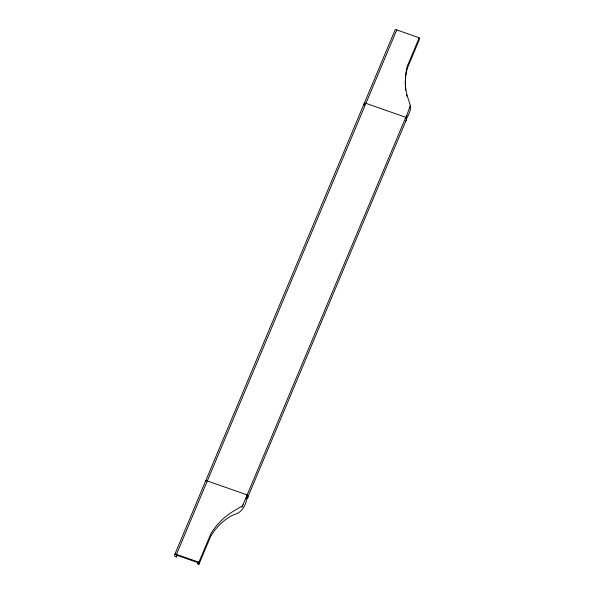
<?xml version="1.0" encoding="UTF-8"?>
<svg xmlns="http://www.w3.org/2000/svg" width="594" height="594" viewBox="0 0 594 594"><rect width="100%" height="100%" fill="white"/><g stroke="black" fill="none" stroke-linecap="round" stroke-linejoin="round"><path stroke-width="0.89" d="M405.316 85.068L405.576 78.096A65.993 62.392 0 0 1 407.499 67.805L419.245 39.843L419.208 37.778L396.77 29.915A1.841 0.683 22.8 0 0 395.151 29.849L174.755 554.492L174.785 556.34L176.492 556.942L177.212 555.241M406.808 115.518L405.843 118.065L410.343 105.45L407.224 95.745A65.674 60.18 -0.9 0 1 405.286 82.425L405.546 75.69A65.785 60.284 -0.9 0 1 407.462 65.741L419.208 37.778M409.712 107.885L410.35 106.185M174.755 554.492L174.829 554.306A1.841 0.683 22.8 0 1 176.455 554.373L198.893 562.236L198.923 564.3L197.557 563.817L197.535 562.496L176.463 555.108L176.492 556.942M205.68 480.888L205.598 481.073A1.841 0.683 22.8 0 1 207.299 480.947L247.208 494.936C246.889 502.828 243.028 512.57 234.326 514.478C227.413 517.552 221.428 522.371 216.535 528.103A65.993 58.851 6.6 0 0 210.677 536.337L198.923 564.3M364.308 103.274L364.248 105.19L364.226 103.467A1.841 0.683 22.8 0 1 365.926 103.334L405.836 117.322M405.843 120.99A13.773 5.116 22.8 0 0 405.784 117.308L247.156 494.921A13.773 5.116 22.8 0 1 247.215 498.596L405.843 120.99C407.321 115.86 411.687 110.93 410.239 105.301M176.455 554.373L396.77 29.915M197.557 563.817L198.27 562.124M198.893 562.236L210.64 534.273A65.785 60.284 -0.9 0 1 216.498 525.705L221.235 520.544A65.674 60.18 -0.9 0 1 232.44 511.828L242.545 505.769L247.208 494.936M241.869 507.261L243.013 504.774M246.072 498.158L247.215 495.678M406.489 94.624L406.942 96.273M405.687 90.281L405.405 86.806"/></g></svg>
